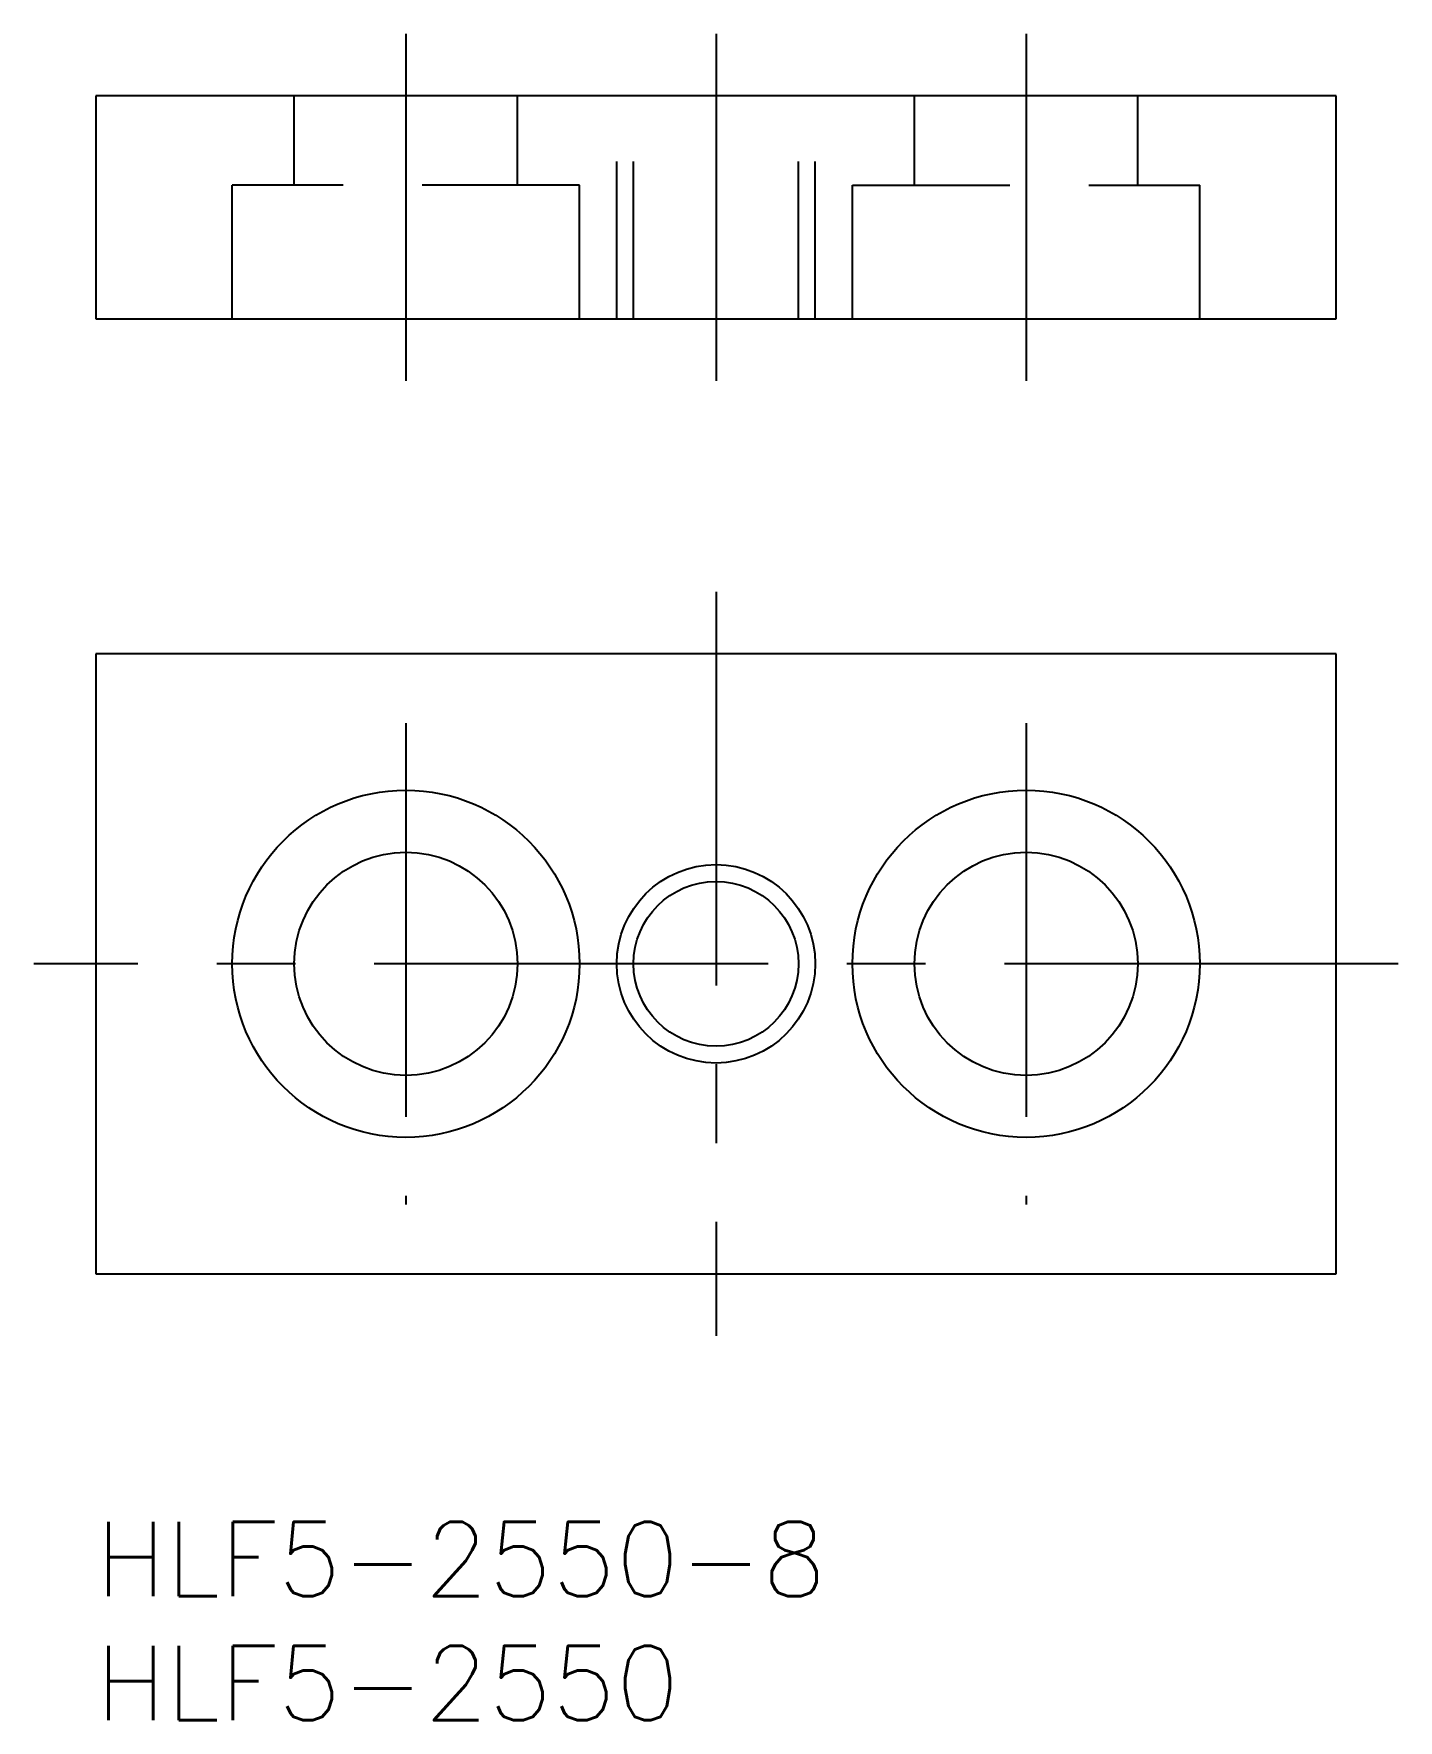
# Model space of a CAD drawing. Extents: x -2.5 to 52.5, y -8 to 60.
import ezdxf

# ---------------------------------------------------------------- set-up
doc = ezdxf.new("R2010")
doc.units = 0
doc.header["$LTSCALE"] = 0.5
doc.linetypes.add('CENTER', pattern=[50.8, 31.75, -6.35, 6.35, -6.35])
doc.linetypes.add('DASHED', pattern=[19.05, 12.7, -6.35])
for name, color, linetype in [('MSM_CENTER', 1, 'CENTER'), ('MSM_CONTINUOUS', 7, 'CONTINUOUS'), ('MSM_DASHED', 4, 'DASHED'), ('MSM_NARROW', 5, 'CONTINUOUS'), ('MSM_PART_NUMBER', 7, 'CONTINUOUS')]:
    doc.layers.add(name, color=color, linetype=linetype)
doc.styles.get("Standard").update_dxf_attribs({"font": 'txt.shx', "height": 3, "bigfont": 'bigfont.shx'})

# ---------------------------------------------------------------- blocks, each defined once
blk = doc.blocks.new('*U6')
at = {"layer": 'MSM_PART_NUMBER'}
blk.add_text('HLF5-2550-8', height=3, dxfattribs=at).set_placement((0, -3))
blk = doc.blocks.new('*U7')
at = {"layer": 'MSM_PART_NUMBER'}
blk.add_text('HLF5-2550', height=3, dxfattribs=at).set_placement((0, -8))

msp = doc.modelspace()

# ---------------------------------------------------------------- linework, layer by layer
at = {"layer": 'MSM_CENTER'}
for p, q in [((12.5, 60), (12.5, 46)), ((25, 60), (25, 46)), ((37.5, 60), (37.5, 46)), ((25, 37.5), (25, 7.5)), ((12.5, 32.2), (12.5, 12.8)), ((37.5, 32.2), (37.5, 12.8)), ((52.5, 22.5), (-2.5, 22.5))]:
    msp.add_line(p, q, dxfattribs=at)
at = {"layer": 'MSM_CONTINUOUS'}
for p, q in [((50, 57.5), (0, 57.5)), ((0, 57.5), (0, 48.5)), ((50, 48.5), (50, 57.5)), ((0, 48.5), (50, 48.5)), ((0, 35), (0, 10)), ((50, 35), (0, 35)), ((50, 10), (50, 35)), ((0, 10), (50, 10))]:
    msp.add_line(p, q, dxfattribs=at)
for centre, radius in [((12.5, 22.5), 7), ((37.5, 22.5), 7), ((12.5, 22.5), 4.5), ((37.5, 22.5), 4.5), ((25, 22.5), 3.323)]:
    msp.add_circle(centre, radius, dxfattribs=at)
at = {"layer": 'MSM_DASHED'}
for p, q in [((8, 53.9), (8, 57.5)), ((17, 53.9), (17, 57.5)), ((21, 48.5), (21, 57.5)), ((21.677, 48.5), (21.677, 57.5)), ((28.323, 48.5), (28.323, 57.5)), ((29, 48.5), (29, 57.5)), ((33, 53.9), (33, 57.5)), ((42, 53.9), (42, 57.5)), ((19.5, 53.9), (5.5, 53.9)), ((5.5, 48.5), (5.5, 53.9)), ((19.5, 48.5), (19.5, 53.9)), ((30.5, 53.9), (44.5, 53.9)), ((30.5, 48.5), (30.5, 53.9)), ((44.5, 48.5), (44.5, 53.9))]:
    msp.add_line(p, q, dxfattribs=at)
at = {"layer": 'MSM_NARROW'}
msp.add_circle((25, 22.5), 4, dxfattribs=at)

# ---------------------------------------------------------------- block references
at = {"layer": 'MSM_CONTINUOUS'}
for name in ['*U6', '*U7']:
    msp.add_blockref(name, (0, 0), dxfattribs=at)

doc.saveas('drawing.dxf')
